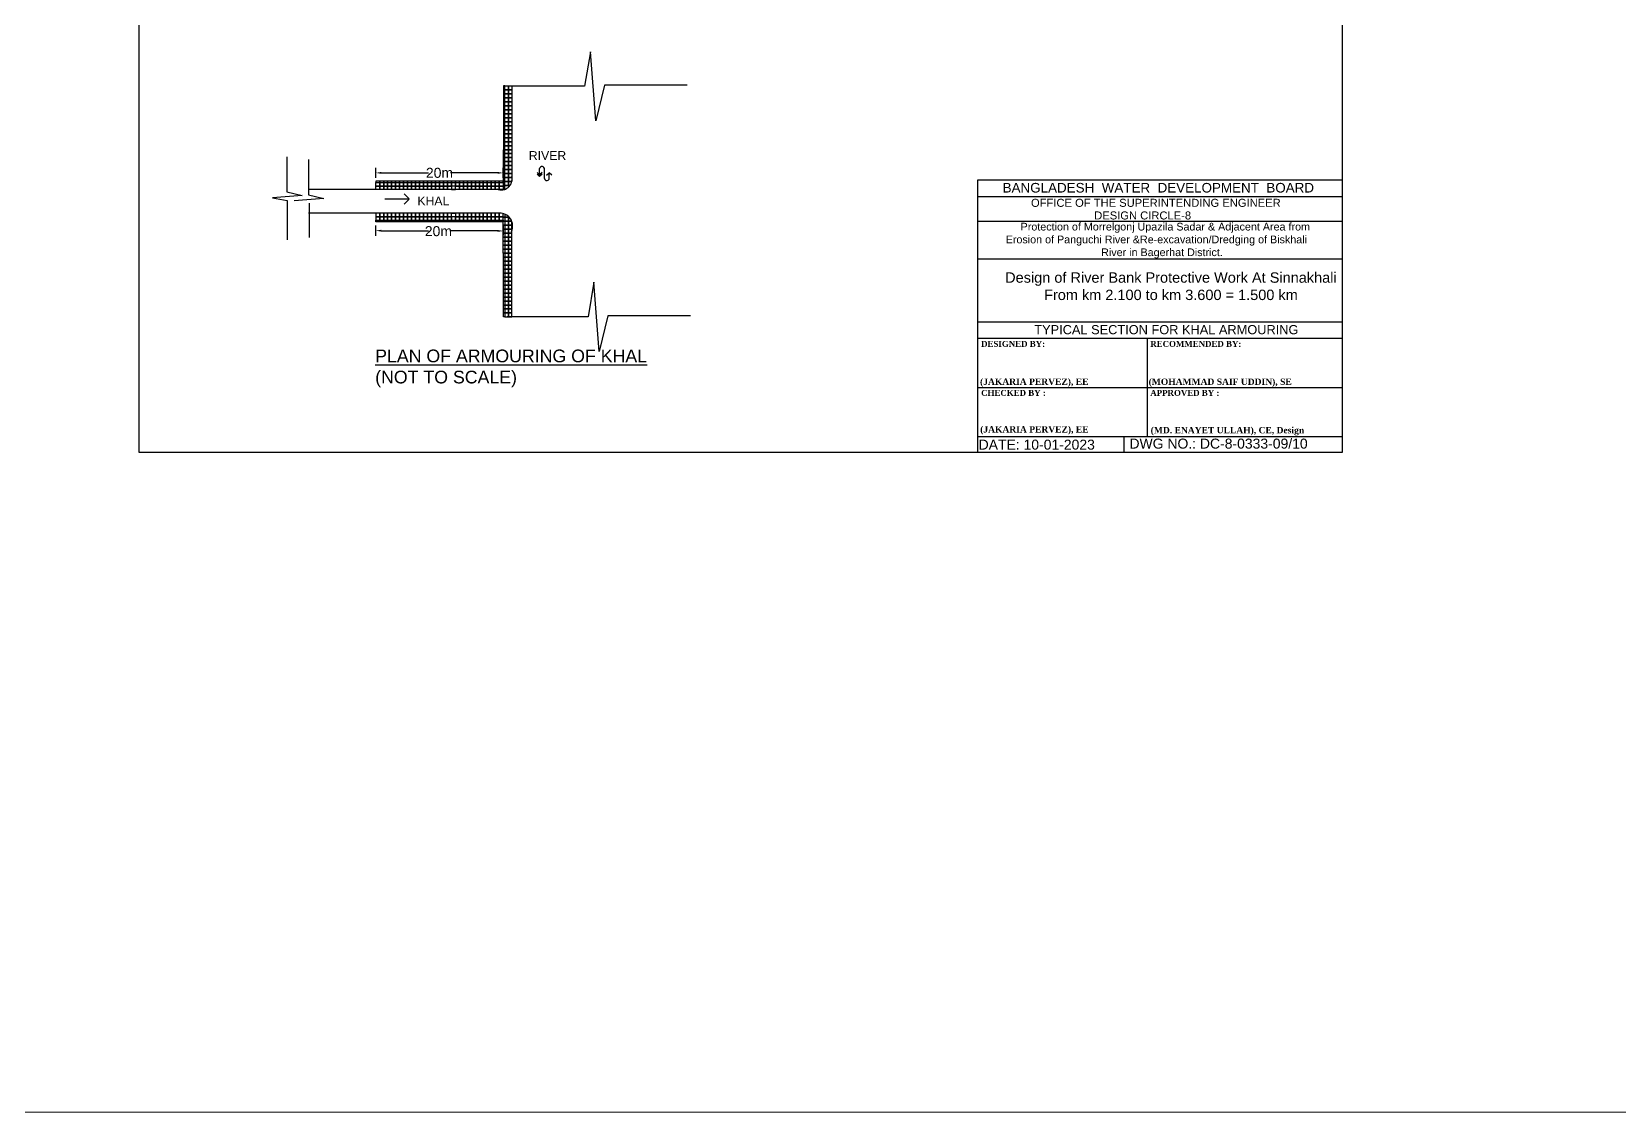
# Model space of a CAD drawing. Header units: inches. Extents: x 91231 to 269365, y -29123 to -11572.
# Drawn here: x 222638 to 236388, y -29123 to -19764 of the extents above; entities that cross this region are included whole.
import ezdxf
from ezdxf.enums import TextEntityAlignment as Align

# ---------------------------------------------------------------- set-up
doc = ezdxf.new("R2010")
doc.units = ezdxf.units.IN
doc.header["$LTSCALE"] = 7
doc.header["$MEASUREMENT"] = 0
doc.layers.add('Cross Section Labels', color=7, linetype='Continuous', lineweight=9)
doc.layers.add('Long Section Labels', color=7, linetype='Continuous', lineweight=9)
doc.layers.add('LINE', color=7, linetype='Continuous')
doc.styles.add('Kazi_T_H', font='timesbd.ttf')
doc.styles.get("Standard").update_dxf_attribs({"font": 'arial.ttf'})

msp = doc.modelspace()

# ---------------------------------------------------------------- linework, layer by layer
at = {"color": 0, "linetype": 'Continuous', "lineweight": -3, "ltscale": 0.5}
for p, q in [((227476.18022, -19936.77335), (227426.32901, -20236.25441)), ((227522.47064, -20535.73546), (227476.18022, -19936.77335)), ((227426.32901, -20236.25441), (226724.87791, -20236.25441)), ((226797.37824, -20230.41823), (226797.37824, -21058.16712)), ((227598.06405, -20227.60721), (227522.47064, -20535.73546)), ((228314.02608, -20227.60721), (227598.06405, -20227.60721)), ((224847.81751, -20846.6742), (224847.81751, -21151.51162)), ((225036.04737, -20870.9317), (225036.04737, -21175.76912)), ((225617.02795, -21030.82874), (225617.02795, -20943.14167)), ((225665.92795, -20986.82167), (226073.47123, -20986.82167)), ((226672.88128, -20986.82167), (226265.33799, -20986.82167)), ((226721.78128, -21030.82874), (226721.78128, -20943.14167)), ((227014.2649, -20984.65202), (227037.12327, -21003.91287)), ((227014.2649, -20998.76233), (227037.12327, -21018.02318)), ((227037.12327, -21018.02318), (227037.12327, -20949.64044)), ((227059.98165, -20984.65202), (227037.12327, -21003.91287)), ((227059.98165, -20998.76233), (227037.12327, -21018.02318)), ((227078.56984, -21034.94568), (227078.56984, -20951.68553)), ((227097.20637, -21006.07682), (227120.06474, -20986.81597)), ((227120.06474, -21030.63648), (227120.06474, -20986.81597)), ((227142.92312, -21006.07682), (227120.06474, -20986.81597)), ((224847.81751, -21151.51162), (224979.01026, -21183.69726)), ((226721.78128, -21131.8285), (225036.04737, -21131.8285)), ((225906.04081, -21212.71582), (225863.76294, -21168.96379)), ((226272.98619, -21131.8285), (226307.50889, -21131.8285)), ((224979.01026, -21183.69726), (224723.98826, -21203.40648)), ((224723.98826, -21203.40648), (224851.49926, -21224.63179)), ((224851.49926, -21224.63179), (224851.03847, -21565.82315)), ((225167.24011, -21207.95476), (224912.21812, -21227.66397)), ((225036.04737, -21175.76912), (225167.24011, -21207.95476)), ((225039.72912, -21248.88929), (225039.72912, -21547.54833)), ((225694.92791, -21212.71582), (225906.04081, -21212.71582)), ((225906.04081, -21214.05684), (225863.76294, -21257.80887)), ((226703.92763, -21336.27415), (225036.04737, -21336.27415)), ((225617.02795, -21531.06701), (225617.02795, -21443.37994)), ((226272.98619, -21336.27415), (226307.50889, -21336.27415)), ((226721.78128, -21437.27391), (226721.78128, -21524.96098)), ((226797.37824, -22237.68442), (226797.37824, -21409.93553)), ((225665.92795, -21489.61194), (226073.47123, -21489.61194)), ((226672.88128, -21489.61194), (226265.33799, -21489.61194)), ((227506.77697, -21934.6295), (227456.92575, -22234.11055)), ((227553.06738, -22533.59161), (227506.77697, -21934.6295)), ((227456.92575, -22234.11055), (226755.47465, -22234.11055)), ((227628.66079, -22225.46335), (227553.06738, -22533.59161)), ((228344.62282, -22225.46335), (227628.66079, -22225.46335))]:
    msp.add_line(p, q, dxfattribs=at)
for points in [[(226736.90067, -20233.36113), (226722.65848, -20233.36113), (226722.65848, -20267.91078), (226736.90067, -20267.91078)], [(226736.90067, -20267.88383), (226722.65848, -20267.88383), (226722.65848, -20302.43348), (226736.90067, -20302.43348)], [(226736.90067, -20302.40652), (226722.65848, -20302.40652), (226722.65848, -20336.95618), (226736.90067, -20336.95618)], [(226736.90067, -20336.92922), (226722.65848, -20336.92922), (226722.65848, -20371.47888), (226736.90067, -20371.47888)], [(226736.90067, -20233.36113), (226767.13946, -20233.36113), (226767.13946, -20267.88383), (226736.90067, -20267.88383)], [(226736.90067, -20267.88383), (226767.13946, -20267.88383), (226767.13946, -20302.40652), (226736.90067, -20302.40652)], [(226736.90067, -20302.40652), (226767.13946, -20302.40652), (226767.13946, -20336.92922), (226736.90067, -20336.92922)], [(226736.90067, -20336.92922), (226767.13946, -20336.92922), (226767.13946, -20371.45192), (226736.90067, -20371.45192)], [(226767.13946, -20233.36113), (226797.37824, -20233.36113), (226797.37824, -20267.88383), (226767.13946, -20267.88383)], [(226767.13946, -20267.88383), (226797.37824, -20267.88383), (226797.37824, -20302.40652), (226767.13946, -20302.40652)], [(226767.13946, -20302.40652), (226797.37824, -20302.40652), (226797.37824, -20336.92922), (226767.13946, -20336.92922)], [(226767.13946, -20336.92922), (226797.37824, -20336.92922), (226797.37824, -20371.45192), (226767.13946, -20371.45192)], [(226736.90067, -20371.45192), (226722.65848, -20371.45192), (226722.65848, -20406.00158), (226736.90067, -20406.00158)], [(226736.90067, -20405.97462), (226722.65848, -20405.97462), (226722.65848, -20440.52428), (226736.90067, -20440.52428)], [(226736.90067, -20440.49732), (226722.65848, -20440.49732), (226722.65848, -20475.04698), (226736.90067, -20475.04698)], [(226736.90067, -20475.02002), (226722.65848, -20475.02002), (226722.65848, -20509.56968), (226736.90067, -20509.56968)], [(226736.90067, -20371.45192), (226767.13946, -20371.45192), (226767.13946, -20405.97462), (226736.90067, -20405.97462)], [(226736.90067, -20405.97462), (226767.13946, -20405.97462), (226767.13946, -20440.49732), (226736.90067, -20440.49732)], [(226736.90067, -20440.49732), (226767.13946, -20440.49732), (226767.13946, -20475.02002), (226736.90067, -20475.02002)], [(226736.90067, -20475.02002), (226767.13946, -20475.02002), (226767.13946, -20509.54272), (226736.90067, -20509.54272)], [(226767.13946, -20371.45192), (226797.37824, -20371.45192), (226797.37824, -20405.97462), (226767.13946, -20405.97462)], [(226767.13946, -20405.97462), (226797.37824, -20405.97462), (226797.37824, -20440.49732), (226767.13946, -20440.49732)], [(226767.13946, -20440.49732), (226797.37824, -20440.49732), (226797.37824, -20475.02002), (226767.13946, -20475.02002)], [(226767.13946, -20475.02002), (226797.37824, -20475.02002), (226797.37824, -20509.54272), (226767.13946, -20509.54272)], [(226736.90067, -20509.54272), (226722.65848, -20509.54272), (226722.65848, -20544.09238), (226736.90067, -20544.09238)], [(226736.90067, -20544.06542), (226722.65848, -20544.06542), (226722.65848, -20578.61508), (226736.90067, -20578.61508)], [(226736.90067, -20578.58812), (226722.65848, -20578.58812), (226722.65848, -20613.13778), (226736.90067, -20613.13778)], [(226736.90067, -20613.11082), (226722.65848, -20613.11082), (226722.65848, -20647.66047), (226736.90067, -20647.66047)], [(226736.90067, -20509.54272), (226767.13946, -20509.54272), (226767.13946, -20544.06542), (226736.90067, -20544.06542)], [(226736.90067, -20544.06542), (226767.13946, -20544.06542), (226767.13946, -20578.58812), (226736.90067, -20578.58812)], [(226736.90067, -20578.58812), (226767.13946, -20578.58812), (226767.13946, -20613.11082), (226736.90067, -20613.11082)], [(226736.90067, -20613.11082), (226767.13946, -20613.11082), (226767.13946, -20647.63352), (226736.90067, -20647.63352)], [(226767.13946, -20509.54272), (226797.37824, -20509.54272), (226797.37824, -20544.06542), (226767.13946, -20544.06542)], [(226767.13946, -20544.06542), (226797.37824, -20544.06542), (226797.37824, -20578.58812), (226767.13946, -20578.58812)], [(226767.13946, -20578.58812), (226797.37824, -20578.58812), (226797.37824, -20613.11082), (226767.13946, -20613.11082)], [(226767.13946, -20613.11082), (226797.37824, -20613.11082), (226797.37824, -20647.63352), (226767.13946, -20647.63352)], [(226736.90067, -20647.63352), (226722.65848, -20647.63352), (226722.65848, -20682.18317), (226736.90067, -20682.18317)], [(226736.90067, -20682.15622), (226722.65848, -20682.15622), (226722.65848, -20716.70587), (226736.90067, -20716.70587)], [(226736.90067, -20716.67892), (226722.65848, -20716.67892), (226722.65848, -20751.22857), (226736.90067, -20751.22857)], [(226736.90067, -20751.20162), (226722.65848, -20751.20162), (226722.65848, -20785.75127), (226736.90067, -20785.75127)], [(226736.90067, -20647.63352), (226767.13946, -20647.63352), (226767.13946, -20682.15622), (226736.90067, -20682.15622)], [(226736.90067, -20682.15622), (226767.13946, -20682.15622), (226767.13946, -20716.67892), (226736.90067, -20716.67892)], [(226736.90067, -20716.67892), (226767.13946, -20716.67892), (226767.13946, -20751.20162), (226736.90067, -20751.20162)], [(226736.90067, -20751.20162), (226767.13946, -20751.20162), (226767.13946, -20785.72431), (226736.90067, -20785.72431)], [(226767.13946, -20647.63352), (226797.37824, -20647.63352), (226797.37824, -20682.15622), (226767.13946, -20682.15622)], [(226767.13946, -20682.15622), (226797.37824, -20682.15622), (226797.37824, -20716.67892), (226767.13946, -20716.67892)], [(226767.13946, -20716.67892), (226797.37824, -20716.67892), (226797.37824, -20751.20162), (226767.13946, -20751.20162)], [(226767.13946, -20751.20162), (226797.37824, -20751.20162), (226797.37824, -20785.72431), (226767.13946, -20785.72431)], [(226736.02348, -20785.72431), (226721.78128, -20785.72431), (226721.78128, -20820.27397), (226736.02348, -20820.27397)], [(226736.02348, -20820.24701), (226721.78128, -20820.24701), (226721.78128, -20854.79667), (226736.02348, -20854.79667)], [(226736.02348, -20854.76971), (226721.78128, -20854.76971), (226721.78128, -20889.31937), (226736.02348, -20889.31937)], [(226736.02348, -20889.29241), (226721.78128, -20889.29241), (226721.78128, -20923.84207), (226736.02348, -20923.84207)], [(226736.02348, -20785.72431), (226766.26226, -20785.72431), (226766.26226, -20820.24701), (226736.02348, -20820.24701)], [(226736.02348, -20820.24701), (226766.26226, -20820.24701), (226766.26226, -20854.76971), (226736.02348, -20854.76971)], [(226736.02348, -20854.76971), (226766.26226, -20854.76971), (226766.26226, -20889.29241), (226736.02348, -20889.29241)], [(226736.02348, -20889.29241), (226766.26226, -20889.29241), (226766.26226, -20923.81511), (226736.02348, -20923.81511)], [(226766.26226, -20785.72431), (226796.50104, -20785.72431), (226796.50104, -20820.24701), (226766.26226, -20820.24701)], [(226766.26226, -20820.24701), (226796.50104, -20820.24701), (226796.50104, -20854.76971), (226766.26226, -20854.76971)], [(226766.26226, -20854.76971), (226796.50104, -20854.76971), (226796.50104, -20889.29241), (226766.26226, -20889.29241)], [(226766.26226, -20889.29241), (226796.50104, -20889.29241), (226796.50104, -20923.81511), (226766.26226, -20923.81511)], [(226736.02348, -20923.81511), (226721.78128, -20923.81511), (226721.78128, -20958.36477), (226736.02348, -20958.36477)], [(226736.02348, -20958.33781), (226721.78128, -20958.33781), (226721.78128, -20992.88747), (226736.02348, -20992.88747)], [(226736.02348, -20992.86051), (226721.78128, -20992.86051), (226721.78128, -21027.41017), (226736.02348, -21027.41017)], [(226736.02348, -21027.38321), (226721.78128, -21027.38321), (226721.78128, -21061.93287), (226736.02348, -21061.93287)], [(226736.02348, -20923.81511), (226766.26226, -20923.81511), (226766.26226, -20958.33781), (226736.02348, -20958.33781)], [(226736.02348, -20958.33781), (226766.26226, -20958.33781), (226766.26226, -20992.86051), (226736.02348, -20992.86051)], [(226736.02348, -20992.86051), (226766.26226, -20992.86051), (226766.26226, -21027.38321), (226736.02348, -21027.38321)], [(226736.02348, -21027.38321), (226766.26226, -21027.38321), (226766.26226, -21061.90591), (226736.02348, -21061.90591)], [(226766.26226, -20923.81511), (226796.50104, -20923.81511), (226796.50104, -20958.33781), (226766.26226, -20958.33781)], [(226766.26226, -20958.33781), (226796.50104, -20958.33781), (226796.50104, -20992.86051), (226766.26226, -20992.86051)], [(226766.26226, -20992.86051), (226796.50104, -20992.86051), (226796.50104, -21027.38321), (226766.26226, -21027.38321)], [(226766.26226, -21027.38321), (226796.50104, -21027.38321), (226796.50104, -21061.90591), (226766.26226, -21061.90591)], [(225651.5776, -21071.35094), (225651.5776, -21057.10874), (225617.02795, -21057.10874), (225617.02795, -21071.35094)], [(225651.5776, -21071.35094), (225651.5776, -21101.58972), (225617.0549, -21101.58972), (225617.0549, -21071.35094)], [(225651.5776, -21101.58972), (225651.5776, -21131.8285), (225617.0549, -21131.8285), (225617.0549, -21101.58972)], [(225686.1003, -21071.35094), (225686.1003, -21057.10874), (225651.55065, -21057.10874), (225651.55065, -21071.35094)], [(225686.1003, -21071.35094), (225686.1003, -21101.58972), (225651.5776, -21101.58972), (225651.5776, -21071.35094)], [(225686.1003, -21101.58972), (225686.1003, -21131.8285), (225651.5776, -21131.8285), (225651.5776, -21101.58972)], [(225720.623, -21071.35094), (225720.623, -21057.10874), (225686.07335, -21057.10874), (225686.07335, -21071.35094)], [(225720.623, -21071.35094), (225720.623, -21101.58972), (225686.1003, -21101.58972), (225686.1003, -21071.35094)], [(225720.623, -21101.58972), (225720.623, -21131.8285), (225686.1003, -21131.8285), (225686.1003, -21101.58972)], [(225755.1457, -21071.35094), (225755.1457, -21057.10874), (225720.59604, -21057.10874), (225720.59604, -21071.35094)], [(225755.1457, -21071.35094), (225755.1457, -21101.58972), (225720.623, -21101.58972), (225720.623, -21071.35094)], [(225755.1457, -21101.58972), (225755.1457, -21131.8285), (225720.623, -21131.8285), (225720.623, -21101.58972)], [(225789.6684, -21071.35094), (225789.6684, -21057.10874), (225755.11874, -21057.10874), (225755.11874, -21071.35094)], [(225789.6684, -21071.35094), (225789.6684, -21101.58972), (225755.1457, -21101.58972), (225755.1457, -21071.35094)], [(225789.6684, -21101.58972), (225789.6684, -21131.8285), (225755.1457, -21131.8285), (225755.1457, -21101.58972)], [(225824.1911, -21071.35094), (225824.1911, -21057.10874), (225789.64144, -21057.10874), (225789.64144, -21071.35094)], [(225824.1911, -21071.35094), (225824.1911, -21101.58972), (225789.6684, -21101.58972), (225789.6684, -21071.35094)], [(225824.1911, -21101.58972), (225824.1911, -21131.8285), (225789.6684, -21131.8285), (225789.6684, -21101.58972)], [(225858.7138, -21071.35094), (225858.7138, -21057.10874), (225824.16414, -21057.10874), (225824.16414, -21071.35094)], [(225858.7138, -21071.35094), (225858.7138, -21101.58972), (225824.1911, -21101.58972), (225824.1911, -21071.35094)], [(225858.7138, -21101.58972), (225858.7138, -21131.8285), (225824.1911, -21131.8285), (225824.1911, -21101.58972)], [(225893.2365, -21071.35094), (225893.2365, -21057.10874), (225858.68684, -21057.10874), (225858.68684, -21071.35094)], [(225893.2365, -21071.35094), (225893.2365, -21101.58972), (225858.7138, -21101.58972), (225858.7138, -21071.35094)], [(225893.2365, -21101.58972), (225893.2365, -21131.8285), (225858.7138, -21131.8285), (225858.7138, -21101.58972)], [(225927.7592, -21071.35094), (225927.7592, -21057.10874), (225893.20954, -21057.10874), (225893.20954, -21071.35094)], [(225927.7592, -21071.35094), (225927.7592, -21101.58972), (225893.2365, -21101.58972), (225893.2365, -21071.35094)], [(225927.7592, -21101.58972), (225927.7592, -21131.8285), (225893.2365, -21131.8285), (225893.2365, -21101.58972)], [(225962.2819, -21071.35094), (225962.2819, -21057.10874), (225927.73224, -21057.10874), (225927.73224, -21071.35094)], [(225962.2819, -21071.35094), (225962.2819, -21101.58972), (225927.7592, -21101.58972), (225927.7592, -21071.35094)], [(225962.2819, -21101.58972), (225962.2819, -21131.8285), (225927.7592, -21131.8285), (225927.7592, -21101.58972)], [(225996.8046, -21071.35094), (225996.8046, -21057.10874), (225962.25494, -21057.10874), (225962.25494, -21071.35094)], [(225996.8046, -21071.35094), (225996.8046, -21101.58972), (225962.2819, -21101.58972), (225962.2819, -21071.35094)], [(225996.8046, -21101.58972), (225996.8046, -21131.8285), (225962.2819, -21131.8285), (225962.2819, -21101.58972)], [(226031.32729, -21071.35094), (226031.32729, -21057.10874), (225996.77764, -21057.10874), (225996.77764, -21071.35094)], [(226031.32729, -21071.35094), (226031.32729, -21101.58972), (225996.8046, -21101.58972), (225996.8046, -21071.35094)], [(226031.32729, -21101.58972), (226031.32729, -21131.8285), (225996.8046, -21131.8285), (225996.8046, -21101.58972)], [(226065.84999, -21071.35094), (226065.84999, -21057.10874), (226031.30034, -21057.10874), (226031.30034, -21071.35094)], [(226065.84999, -21071.35094), (226065.84999, -21101.58972), (226031.32729, -21101.58972), (226031.32729, -21071.35094)], [(226065.84999, -21101.58972), (226065.84999, -21131.8285), (226031.32729, -21131.8285), (226031.32729, -21101.58972)], [(226100.37269, -21071.35094), (226100.37269, -21057.10874), (226065.82304, -21057.10874), (226065.82304, -21071.35094)], [(226100.37269, -21071.35094), (226100.37269, -21101.58972), (226065.84999, -21101.58972), (226065.84999, -21071.35094)], [(226100.37269, -21101.58972), (226100.37269, -21131.8285), (226065.84999, -21131.8285), (226065.84999, -21101.58972)], [(226134.89539, -21071.35094), (226134.89539, -21057.10874), (226100.34574, -21057.10874), (226100.34574, -21071.35094)], [(226134.89539, -21071.35094), (226134.89539, -21101.58972), (226100.37269, -21101.58972), (226100.37269, -21071.35094)], [(226134.89539, -21101.58972), (226134.89539, -21131.8285), (226100.37269, -21131.8285), (226100.37269, -21101.58972)], [(226169.41809, -21071.35094), (226169.41809, -21057.10874), (226134.86844, -21057.10874), (226134.86844, -21071.35094)], [(226169.41809, -21071.35094), (226169.41809, -21101.58972), (226134.89539, -21101.58972), (226134.89539, -21071.35094)], [(226169.41809, -21101.58972), (226169.41809, -21131.8285), (226134.89539, -21131.8285), (226134.89539, -21101.58972)], [(226203.94079, -21071.35094), (226203.94079, -21057.10874), (226169.39114, -21057.10874), (226169.39114, -21071.35094)], [(226203.94079, -21071.35094), (226203.94079, -21101.58972), (226169.41809, -21101.58972), (226169.41809, -21071.35094)], [(226203.94079, -21101.58972), (226203.94079, -21131.8285), (226169.41809, -21131.8285), (226169.41809, -21101.58972)], [(226238.46349, -21071.35094), (226238.46349, -21057.10874), (226203.91383, -21057.10874), (226203.91383, -21071.35094)], [(226238.46349, -21071.35094), (226238.46349, -21101.58972), (226203.94079, -21101.58972), (226203.94079, -21071.35094)], [(226238.46349, -21101.58972), (226238.46349, -21131.8285), (226203.94079, -21131.8285), (226203.94079, -21101.58972)], [(226272.98619, -21071.35094), (226272.98619, -21057.10874), (226238.43653, -21057.10874), (226238.43653, -21071.35094)], [(226272.98619, -21071.35094), (226272.98619, -21101.58972), (226238.46349, -21101.58972), (226238.46349, -21071.35094)], [(226272.98619, -21101.58972), (226272.98619, -21131.8285), (226238.46349, -21131.8285), (226238.46349, -21101.58972)], [(226307.50889, -21071.35094), (226307.50889, -21057.10874), (226272.95923, -21057.10874), (226272.95923, -21071.35094)], [(226307.50889, -21071.35094), (226307.50889, -21101.58972), (226272.98619, -21101.58972), (226272.98619, -21071.35094)], [(226342.03159, -21071.35094), (226342.03159, -21057.10874), (226307.48193, -21057.10874), (226307.48193, -21071.35094)], [(226342.03159, -21071.35094), (226342.03159, -21101.58972), (226307.50889, -21101.58972), (226307.50889, -21071.35094)], [(226342.03159, -21101.58972), (226342.03159, -21131.8285), (226307.50889, -21131.8285), (226307.50889, -21101.58972)], [(226376.55429, -21071.35094), (226376.55429, -21057.10874), (226342.00463, -21057.10874), (226342.00463, -21071.35094)], [(226376.55429, -21071.35094), (226376.55429, -21101.58972), (226342.03159, -21101.58972), (226342.03159, -21071.35094)], [(226376.55429, -21101.58972), (226376.55429, -21131.8285), (226342.03159, -21131.8285), (226342.03159, -21101.58972)], [(226411.07699, -21071.35094), (226411.07699, -21057.10874), (226376.52733, -21057.10874), (226376.52733, -21071.35094)], [(226411.07699, -21071.35094), (226411.07699, -21101.58972), (226376.55429, -21101.58972), (226376.55429, -21071.35094)], [(226411.07699, -21101.58972), (226411.07699, -21131.8285), (226376.55429, -21131.8285), (226376.55429, -21101.58972)], [(226445.59969, -21071.35094), (226445.59969, -21057.10874), (226411.05003, -21057.10874), (226411.05003, -21071.35094)], [(226445.59969, -21071.35094), (226445.59969, -21101.58972), (226411.07699, -21101.58972), (226411.07699, -21071.35094)], [(226445.59969, -21101.58972), (226445.59969, -21131.8285), (226411.07699, -21131.8285), (226411.07699, -21101.58972)], [(226480.12239, -21071.35094), (226480.12239, -21057.10874), (226445.57273, -21057.10874), (226445.57273, -21071.35094)], [(226480.12239, -21071.35094), (226480.12239, -21101.58972), (226445.59969, -21101.58972), (226445.59969, -21071.35094)], [(226480.12239, -21101.58972), (226480.12239, -21131.8285), (226445.59969, -21131.8285), (226445.59969, -21101.58972)], [(226514.64508, -21071.35094), (226514.64508, -21057.10874), (226480.09543, -21057.10874), (226480.09543, -21071.35094)], [(226514.64508, -21071.35094), (226514.64508, -21101.58972), (226480.12239, -21101.58972), (226480.12239, -21071.35094)], [(226514.64508, -21101.58972), (226514.64508, -21131.8285), (226480.12239, -21131.8285), (226480.12239, -21101.58972)], [(226549.16778, -21071.35094), (226549.16778, -21057.10874), (226514.61813, -21057.10874), (226514.61813, -21071.35094)], [(226549.16778, -21071.35094), (226549.16778, -21101.58972), (226514.64508, -21101.58972), (226514.64508, -21071.35094)], [(226549.16778, -21101.58972), (226549.16778, -21131.8285), (226514.64508, -21131.8285), (226514.64508, -21101.58972)], [(226583.69048, -21071.35094), (226583.69048, -21057.10874), (226549.14083, -21057.10874), (226549.14083, -21071.35094)], [(226583.69048, -21071.35094), (226583.69048, -21101.58972), (226549.16778, -21101.58972), (226549.16778, -21071.35094)], [(226583.69048, -21101.58972), (226583.69048, -21131.8285), (226549.16778, -21131.8285), (226549.16778, -21101.58972)], [(226618.21318, -21071.35094), (226618.21318, -21057.10874), (226583.66353, -21057.10874), (226583.66353, -21071.35094)], [(226618.21318, -21071.35094), (226618.21318, -21101.58972), (226583.69048, -21101.58972), (226583.69048, -21071.35094)], [(226618.21318, -21101.58972), (226618.21318, -21131.8285), (226583.69048, -21131.8285), (226583.69048, -21101.58972)], [(226652.73588, -21071.35094), (226652.73588, -21057.10874), (226618.18623, -21057.10874), (226618.18623, -21071.35094)], [(226652.73588, -21071.35094), (226652.73588, -21101.58972), (226618.21318, -21101.58972), (226618.21318, -21071.35094)], [(226652.73588, -21101.58972), (226652.73588, -21131.8285), (226618.21318, -21131.8285), (226618.21318, -21101.58972)], [(226687.25858, -21071.35094), (226687.25858, -21057.10874), (226652.70892, -21057.10874), (226652.70892, -21071.35094)], [(226687.25858, -21071.35094), (226687.25858, -21101.58972), (226652.73588, -21101.58972), (226652.73588, -21071.35094)], [(226687.25858, -21101.58972), (226687.25858, -21131.8285), (226652.73588, -21131.8285), (226652.73588, -21101.58972)], [(226721.78128, -21071.35094), (226721.78128, -21057.10874), (226687.23162, -21057.10874), (226687.23162, -21071.35094)], [(226721.78128, -21071.35094), (226721.78128, -21101.58972), (226687.25858, -21101.58972), (226687.25858, -21071.35094)], [(226721.78128, -21101.58972), (226721.78128, -21131.8285), (226687.25858, -21131.8285), (226687.25858, -21101.58972)], [(226736.02348, -21061.90591), (226721.78128, -21061.90591), (226721.78128, -21096.45556), (226736.02348, -21096.45556)], [(226736.02348, -21096.42861), (226721.78128, -21096.42861), (226721.78128, -21130.97826), (226736.02348, -21130.97826)], [(226736.02348, -21061.90591), (226766.26226, -21061.90591), (226766.26226, -21096.42861), (226736.02348, -21096.42861)], [(225651.5776, -21396.75172), (225651.5776, -21410.99391), (225617.02795, -21410.99391), (225617.02795, -21396.75172)], [(225651.5776, -21366.51293), (225651.5776, -21336.27415), (225617.0549, -21336.27415), (225617.0549, -21366.51293)], [(225651.5776, -21396.75172), (225651.5776, -21366.51293), (225617.0549, -21366.51293), (225617.0549, -21396.75172)], [(225686.1003, -21396.75172), (225686.1003, -21410.99391), (225651.55065, -21410.99391), (225651.55065, -21396.75172)], [(225686.1003, -21366.51293), (225686.1003, -21336.27415), (225651.5776, -21336.27415), (225651.5776, -21366.51293)], [(225686.1003, -21396.75172), (225686.1003, -21366.51293), (225651.5776, -21366.51293), (225651.5776, -21396.75172)], [(225720.623, -21396.75172), (225720.623, -21410.99391), (225686.07335, -21410.99391), (225686.07335, -21396.75172)], [(225720.623, -21366.51293), (225720.623, -21336.27415), (225686.1003, -21336.27415), (225686.1003, -21366.51293)], [(225720.623, -21396.75172), (225720.623, -21366.51293), (225686.1003, -21366.51293), (225686.1003, -21396.75172)], [(225755.1457, -21396.75172), (225755.1457, -21410.99391), (225720.59604, -21410.99391), (225720.59604, -21396.75172)], [(225755.1457, -21366.51293), (225755.1457, -21336.27415), (225720.623, -21336.27415), (225720.623, -21366.51293)], [(225755.1457, -21396.75172), (225755.1457, -21366.51293), (225720.623, -21366.51293), (225720.623, -21396.75172)], [(225789.6684, -21396.75172), (225789.6684, -21410.99391), (225755.11874, -21410.99391), (225755.11874, -21396.75172)], [(225789.6684, -21366.51293), (225789.6684, -21336.27415), (225755.1457, -21336.27415), (225755.1457, -21366.51293)], [(225789.6684, -21396.75172), (225789.6684, -21366.51293), (225755.1457, -21366.51293), (225755.1457, -21396.75172)], [(225824.1911, -21396.75172), (225824.1911, -21410.99391), (225789.64144, -21410.99391), (225789.64144, -21396.75172)], [(225824.1911, -21366.51293), (225824.1911, -21336.27415), (225789.6684, -21336.27415), (225789.6684, -21366.51293)], [(225824.1911, -21396.75172), (225824.1911, -21366.51293), (225789.6684, -21366.51293), (225789.6684, -21396.75172)], [(225858.7138, -21396.75172), (225858.7138, -21410.99391), (225824.16414, -21410.99391), (225824.16414, -21396.75172)], [(225858.7138, -21366.51293), (225858.7138, -21336.27415), (225824.1911, -21336.27415), (225824.1911, -21366.51293)], [(225858.7138, -21396.75172), (225858.7138, -21366.51293), (225824.1911, -21366.51293), (225824.1911, -21396.75172)], [(225893.2365, -21396.75172), (225893.2365, -21410.99391), (225858.68684, -21410.99391), (225858.68684, -21396.75172)], [(225893.2365, -21366.51293), (225893.2365, -21336.27415), (225858.7138, -21336.27415), (225858.7138, -21366.51293)], [(225893.2365, -21396.75172), (225893.2365, -21366.51293), (225858.7138, -21366.51293), (225858.7138, -21396.75172)], [(225927.7592, -21396.75172), (225927.7592, -21410.99391), (225893.20954, -21410.99391), (225893.20954, -21396.75172)], [(225927.7592, -21366.51293), (225927.7592, -21336.27415), (225893.2365, -21336.27415), (225893.2365, -21366.51293)], [(225927.7592, -21396.75172), (225927.7592, -21366.51293), (225893.2365, -21366.51293), (225893.2365, -21396.75172)], [(225962.2819, -21396.75172), (225962.2819, -21410.99391), (225927.73224, -21410.99391), (225927.73224, -21396.75172)], [(225962.2819, -21366.51293), (225962.2819, -21336.27415), (225927.7592, -21336.27415), (225927.7592, -21366.51293)], [(225962.2819, -21396.75172), (225962.2819, -21366.51293), (225927.7592, -21366.51293), (225927.7592, -21396.75172)], [(225996.8046, -21396.75172), (225996.8046, -21410.99391), (225962.25494, -21410.99391), (225962.25494, -21396.75172)], [(225996.8046, -21366.51293), (225996.8046, -21336.27415), (225962.2819, -21336.27415), (225962.2819, -21366.51293)], [(225996.8046, -21396.75172), (225996.8046, -21366.51293), (225962.2819, -21366.51293), (225962.2819, -21396.75172)], [(226031.32729, -21396.75172), (226031.32729, -21410.99391), (225996.77764, -21410.99391), (225996.77764, -21396.75172)], [(226031.32729, -21366.51293), (226031.32729, -21336.27415), (225996.8046, -21336.27415), (225996.8046, -21366.51293)], [(226031.32729, -21396.75172), (226031.32729, -21366.51293), (225996.8046, -21366.51293), (225996.8046, -21396.75172)], [(226065.84999, -21396.75172), (226065.84999, -21410.99391), (226031.30034, -21410.99391), (226031.30034, -21396.75172)], [(226065.84999, -21366.51293), (226065.84999, -21336.27415), (226031.32729, -21336.27415), (226031.32729, -21366.51293)], [(226065.84999, -21396.75172), (226065.84999, -21366.51293), (226031.32729, -21366.51293), (226031.32729, -21396.75172)], [(226100.37269, -21396.75172), (226100.37269, -21410.99391), (226065.82304, -21410.99391), (226065.82304, -21396.75172)], [(226100.37269, -21366.51293), (226100.37269, -21336.27415), (226065.84999, -21336.27415), (226065.84999, -21366.51293)], [(226100.37269, -21396.75172), (226100.37269, -21366.51293), (226065.84999, -21366.51293), (226065.84999, -21396.75172)], [(226134.89539, -21396.75172), (226134.89539, -21410.99391), (226100.34574, -21410.99391), (226100.34574, -21396.75172)], [(226134.89539, -21366.51293), (226134.89539, -21336.27415), (226100.37269, -21336.27415), (226100.37269, -21366.51293)], [(226134.89539, -21396.75172), (226134.89539, -21366.51293), (226100.37269, -21366.51293), (226100.37269, -21396.75172)], [(226169.41809, -21396.75172), (226169.41809, -21410.99391), (226134.86844, -21410.99391), (226134.86844, -21396.75172)], [(226169.41809, -21366.51293), (226169.41809, -21336.27415), (226134.89539, -21336.27415), (226134.89539, -21366.51293)], [(226169.41809, -21396.75172), (226169.41809, -21366.51293), (226134.89539, -21366.51293), (226134.89539, -21396.75172)], [(226203.94079, -21396.75172), (226203.94079, -21410.99391), (226169.39114, -21410.99391), (226169.39114, -21396.75172)], [(226203.94079, -21366.51293), (226203.94079, -21336.27415), (226169.41809, -21336.27415), (226169.41809, -21366.51293)], [(226203.94079, -21396.75172), (226203.94079, -21366.51293), (226169.41809, -21366.51293), (226169.41809, -21396.75172)], [(226238.46349, -21396.75172), (226238.46349, -21410.99391), (226203.91383, -21410.99391), (226203.91383, -21396.75172)], [(226238.46349, -21366.51293), (226238.46349, -21336.27415), (226203.94079, -21336.27415), (226203.94079, -21366.51293)], [(226238.46349, -21396.75172), (226238.46349, -21366.51293), (226203.94079, -21366.51293), (226203.94079, -21396.75172)], [(226272.98619, -21396.75172), (226272.98619, -21410.99391), (226238.43653, -21410.99391), (226238.43653, -21396.75172)], [(226272.98619, -21366.51293), (226272.98619, -21336.27415), (226238.46349, -21336.27415), (226238.46349, -21366.51293)], [(226272.98619, -21396.75172), (226272.98619, -21366.51293), (226238.46349, -21366.51293), (226238.46349, -21396.75172)], [(226307.50889, -21396.75172), (226307.50889, -21410.99391), (226272.95923, -21410.99391), (226272.95923, -21396.75172)], [(226307.50889, -21396.75172), (226307.50889, -21366.51293), (226272.98619, -21366.51293), (226272.98619, -21396.75172)], [(226342.03159, -21396.75172), (226342.03159, -21410.99391), (226307.48193, -21410.99391), (226307.48193, -21396.75172)], [(226342.03159, -21366.51293), (226342.03159, -21336.27415), (226307.50889, -21336.27415), (226307.50889, -21366.51293)], [(226342.03159, -21396.75172), (226342.03159, -21366.51293), (226307.50889, -21366.51293), (226307.50889, -21396.75172)], [(226376.55429, -21396.75172), (226376.55429, -21410.99391), (226342.00463, -21410.99391), (226342.00463, -21396.75172)], [(226376.55429, -21366.51293), (226376.55429, -21336.27415), (226342.03159, -21336.27415), (226342.03159, -21366.51293)], [(226376.55429, -21396.75172), (226376.55429, -21366.51293), (226342.03159, -21366.51293), (226342.03159, -21396.75172)], [(226411.07699, -21396.75172), (226411.07699, -21410.99391), (226376.52733, -21410.99391), (226376.52733, -21396.75172)], [(226411.07699, -21366.51293), (226411.07699, -21336.27415), (226376.55429, -21336.27415), (226376.55429, -21366.51293)], [(226411.07699, -21396.75172), (226411.07699, -21366.51293), (226376.55429, -21366.51293), (226376.55429, -21396.75172)], [(226445.59969, -21396.75172), (226445.59969, -21410.99391), (226411.05003, -21410.99391), (226411.05003, -21396.75172)], [(226445.59969, -21366.51293), (226445.59969, -21336.27415), (226411.07699, -21336.27415), (226411.07699, -21366.51293)], [(226445.59969, -21396.75172), (226445.59969, -21366.51293), (226411.07699, -21366.51293), (226411.07699, -21396.75172)], [(226480.12239, -21396.75172), (226480.12239, -21410.99391), (226445.57273, -21410.99391), (226445.57273, -21396.75172)], [(226480.12239, -21366.51293), (226480.12239, -21336.27415), (226445.59969, -21336.27415), (226445.59969, -21366.51293)], [(226480.12239, -21396.75172), (226480.12239, -21366.51293), (226445.59969, -21366.51293), (226445.59969, -21396.75172)], [(226514.64508, -21396.75172), (226514.64508, -21410.99391), (226480.09543, -21410.99391), (226480.09543, -21396.75172)], [(226514.64508, -21366.51293), (226514.64508, -21336.27415), (226480.12239, -21336.27415), (226480.12239, -21366.51293)], [(226514.64508, -21396.75172), (226514.64508, -21366.51293), (226480.12239, -21366.51293), (226480.12239, -21396.75172)], [(226549.16778, -21396.75172), (226549.16778, -21410.99391), (226514.61813, -21410.99391), (226514.61813, -21396.75172)], [(226549.16778, -21366.51293), (226549.16778, -21336.27415), (226514.64508, -21336.27415), (226514.64508, -21366.51293)], [(226549.16778, -21396.75172), (226549.16778, -21366.51293), (226514.64508, -21366.51293), (226514.64508, -21396.75172)], [(226583.69048, -21396.75172), (226583.69048, -21410.99391), (226549.14083, -21410.99391), (226549.14083, -21396.75172)], [(226583.69048, -21366.51293), (226583.69048, -21336.27415), (226549.16778, -21336.27415), (226549.16778, -21366.51293)], [(226583.69048, -21396.75172), (226583.69048, -21366.51293), (226549.16778, -21366.51293), (226549.16778, -21396.75172)], [(226618.21318, -21396.75172), (226618.21318, -21410.99391), (226583.66353, -21410.99391), (226583.66353, -21396.75172)], [(226618.21318, -21366.51293), (226618.21318, -21336.27415), (226583.69048, -21336.27415), (226583.69048, -21366.51293)], [(226618.21318, -21396.75172), (226618.21318, -21366.51293), (226583.69048, -21366.51293), (226583.69048, -21396.75172)], [(226652.73588, -21396.75172), (226652.73588, -21410.99391), (226618.18623, -21410.99391), (226618.18623, -21396.75172)], [(226652.73588, -21366.51293), (226652.73588, -21336.27415), (226618.21318, -21336.27415), (226618.21318, -21366.51293)], [(226652.73588, -21396.75172), (226652.73588, -21366.51293), (226618.21318, -21366.51293), (226618.21318, -21396.75172)], [(226687.25858, -21396.75172), (226687.25858, -21410.99391), (226652.70892, -21410.99391), (226652.70892, -21396.75172)], [(226687.25858, -21366.51293), (226687.25858, -21336.27415), (226652.73588, -21336.27415), (226652.73588, -21366.51293)], [(226687.25858, -21396.75172), (226687.25858, -21366.51293), (226652.73588, -21366.51293), (226652.73588, -21396.75172)], [(226721.78128, -21396.75172), (226721.78128, -21410.99391), (226687.23162, -21410.99391), (226687.23162, -21396.75172)], [(226721.78128, -21396.75172), (226721.78128, -21366.51293), (226687.25858, -21366.51293), (226687.25858, -21396.75172)], [(226736.02348, -21406.19674), (226721.78128, -21406.19674), (226721.78128, -21371.64709), (226736.02348, -21371.64709)], [(226736.02348, -21440.71944), (226721.78128, -21440.71944), (226721.78128, -21406.16979), (226736.02348, -21406.16979)], [(226736.02348, -21475.24214), (226721.78128, -21475.24214), (226721.78128, -21440.69249), (226736.02348, -21440.69249)], [(226736.02348, -21406.19674), (226766.26226, -21406.19674), (226766.26226, -21371.67404), (226736.02348, -21371.67404)], [(226736.02348, -21440.71944), (226766.26226, -21440.71944), (226766.26226, -21406.19674), (226736.02348, -21406.19674)], [(226736.02348, -21475.24214), (226766.26226, -21475.24214), (226766.26226, -21440.71944), (226736.02348, -21440.71944)], [(226766.26226, -21440.71944), (226796.50104, -21440.71944), (226796.50104, -21406.19674), (226766.26226, -21406.19674)], [(226766.26226, -21475.24214), (226796.50104, -21475.24214), (226796.50104, -21440.71944), (226766.26226, -21440.71944)], [(226736.02348, -21509.76484), (226721.78128, -21509.76484), (226721.78128, -21475.21519), (226736.02348, -21475.21519)], [(226736.02348, -21544.28754), (226721.78128, -21544.28754), (226721.78128, -21509.73789), (226736.02348, -21509.73789)], [(226736.02348, -21578.81024), (226721.78128, -21578.81024), (226721.78128, -21544.26058), (226736.02348, -21544.26058)], [(226736.02348, -21613.33294), (226721.78128, -21613.33294), (226721.78128, -21578.78328), (226736.02348, -21578.78328)], [(226736.02348, -21509.76484), (226766.26226, -21509.76484), (226766.26226, -21475.24214), (226736.02348, -21475.24214)], [(226736.02348, -21544.28754), (226766.26226, -21544.28754), (226766.26226, -21509.76484), (226736.02348, -21509.76484)], [(226736.02348, -21578.81024), (226766.26226, -21578.81024), (226766.26226, -21544.28754), (226736.02348, -21544.28754)], [(226736.02348, -21613.33294), (226766.26226, -21613.33294), (226766.26226, -21578.81024), (226736.02348, -21578.81024)], [(226766.26226, -21509.76484), (226796.50104, -21509.76484), (226796.50104, -21475.24214), (226766.26226, -21475.24214)], [(226766.26226, -21544.28754), (226796.50104, -21544.28754), (226796.50104, -21509.76484), (226766.26226, -21509.76484)], [(226766.26226, -21578.81024), (226796.50104, -21578.81024), (226796.50104, -21544.28754), (226766.26226, -21544.28754)], [(226766.26226, -21613.33294), (226796.50104, -21613.33294), (226796.50104, -21578.81024), (226766.26226, -21578.81024)], [(226736.02348, -21647.85564), (226721.78128, -21647.85564), (226721.78128, -21613.30598), (226736.02348, -21613.30598)], [(226736.02348, -21682.37834), (226721.78128, -21682.37834), (226721.78128, -21647.82868), (226736.02348, -21647.82868)], [(226736.90067, -21716.90104), (226722.65848, -21716.90104), (226722.65848, -21682.35138), (226736.90067, -21682.35138)], [(226736.90067, -21751.42374), (226722.65848, -21751.42374), (226722.65848, -21716.87408), (226736.90067, -21716.87408)], [(226736.02348, -21647.85564), (226766.26226, -21647.85564), (226766.26226, -21613.33294), (226736.02348, -21613.33294)], [(226736.02348, -21682.37834), (226766.26226, -21682.37834), (226766.26226, -21647.85564), (226736.02348, -21647.85564)], [(226736.90067, -21716.90104), (226767.13946, -21716.90104), (226767.13946, -21682.37834), (226736.90067, -21682.37834)], [(226736.90067, -21751.42374), (226767.13946, -21751.42374), (226767.13946, -21716.90104), (226736.90067, -21716.90104)], [(226766.26226, -21647.85564), (226796.50104, -21647.85564), (226796.50104, -21613.33294), (226766.26226, -21613.33294)], [(226766.26226, -21682.37834), (226796.50104, -21682.37834), (226796.50104, -21647.85564), (226766.26226, -21647.85564)], [(226767.13946, -21716.90104), (226797.37824, -21716.90104), (226797.37824, -21682.37834), (226767.13946, -21682.37834)], [(226767.13946, -21751.42374), (226797.37824, -21751.42374), (226797.37824, -21716.90104), (226767.13946, -21716.90104)], [(226736.90067, -21785.94644), (226722.65848, -21785.94644), (226722.65848, -21751.39678), (226736.90067, -21751.39678)], [(226736.90067, -21820.46914), (226722.65848, -21820.46914), (226722.65848, -21785.91948), (226736.90067, -21785.91948)], [(226736.90067, -21854.99183), (226722.65848, -21854.99183), (226722.65848, -21820.44218), (226736.90067, -21820.44218)], [(226736.90067, -21889.51453), (226722.65848, -21889.51453), (226722.65848, -21854.96488), (226736.90067, -21854.96488)], [(226736.90067, -21785.94644), (226767.13946, -21785.94644), (226767.13946, -21751.42374), (226736.90067, -21751.42374)], [(226736.90067, -21820.46914), (226767.13946, -21820.46914), (226767.13946, -21785.94644), (226736.90067, -21785.94644)], [(226736.90067, -21854.99183), (226767.13946, -21854.99183), (226767.13946, -21820.46914), (226736.90067, -21820.46914)], [(226736.90067, -21889.51453), (226767.13946, -21889.51453), (226767.13946, -21854.99183), (226736.90067, -21854.99183)], [(226767.13946, -21785.94644), (226797.37824, -21785.94644), (226797.37824, -21751.42374), (226767.13946, -21751.42374)], [(226767.13946, -21820.46914), (226797.37824, -21820.46914), (226797.37824, -21785.94644), (226767.13946, -21785.94644)], [(226767.13946, -21854.99183), (226797.37824, -21854.99183), (226797.37824, -21820.46914), (226767.13946, -21820.46914)], [(226767.13946, -21889.51453), (226797.37824, -21889.51453), (226797.37824, -21854.99183), (226767.13946, -21854.99183)], [(226736.90067, -21924.03723), (226722.65848, -21924.03723), (226722.65848, -21889.48758), (226736.90067, -21889.48758)], [(226736.90067, -21958.55993), (226722.65848, -21958.55993), (226722.65848, -21924.01028), (226736.90067, -21924.01028)], [(226736.90067, -21993.08263), (226722.65848, -21993.08263), (226722.65848, -21958.53298), (226736.90067, -21958.53298)], [(226736.90067, -22027.60533), (226722.65848, -22027.60533), (226722.65848, -21993.05567), (226736.90067, -21993.05567)], [(226736.90067, -21924.03723), (226767.13946, -21924.03723), (226767.13946, -21889.51453), (226736.90067, -21889.51453)], [(226736.90067, -21958.55993), (226767.13946, -21958.55993), (226767.13946, -21924.03723), (226736.90067, -21924.03723)], [(226736.90067, -21993.08263), (226767.13946, -21993.08263), (226767.13946, -21958.55993), (226736.90067, -21958.55993)], [(226736.90067, -22027.60533), (226767.13946, -22027.60533), (226767.13946, -21993.08263), (226736.90067, -21993.08263)], [(226767.13946, -21924.03723), (226797.37824, -21924.03723), (226797.37824, -21889.51453), (226767.13946, -21889.51453)], [(226767.13946, -21958.55993), (226797.37824, -21958.55993), (226797.37824, -21924.03723), (226767.13946, -21924.03723)], [(226767.13946, -21993.08263), (226797.37824, -21993.08263), (226797.37824, -21958.55993), (226767.13946, -21958.55993)], [(226767.13946, -22027.60533), (226797.37824, -22027.60533), (226797.37824, -21993.08263), (226767.13946, -21993.08263)], [(226736.90067, -22062.12803), (226722.65848, -22062.12803), (226722.65848, -22027.57837), (226736.90067, -22027.57837)], [(226736.90067, -22096.65073), (226722.65848, -22096.65073), (226722.65848, -22062.10107), (226736.90067, -22062.10107)], [(226736.90067, -22131.17343), (226722.65848, -22131.17343), (226722.65848, -22096.62377), (226736.90067, -22096.62377)], [(226736.90067, -22165.69613), (226722.65848, -22165.69613), (226722.65848, -22131.14647), (226736.90067, -22131.14647)], [(226736.90067, -22062.12803), (226767.13946, -22062.12803), (226767.13946, -22027.60533), (226736.90067, -22027.60533)], [(226736.90067, -22096.65073), (226767.13946, -22096.65073), (226767.13946, -22062.12803), (226736.90067, -22062.12803)], [(226736.90067, -22131.17343), (226767.13946, -22131.17343), (226767.13946, -22096.65073), (226736.90067, -22096.65073)], [(226736.90067, -22165.69613), (226767.13946, -22165.69613), (226767.13946, -22131.17343), (226736.90067, -22131.17343)], [(226767.13946, -22062.12803), (226797.37824, -22062.12803), (226797.37824, -22027.60533), (226767.13946, -22027.60533)], [(226767.13946, -22096.65073), (226797.37824, -22096.65073), (226797.37824, -22062.12803), (226767.13946, -22062.12803)], [(226767.13946, -22131.17343), (226797.37824, -22131.17343), (226797.37824, -22096.65073), (226767.13946, -22096.65073)], [(226767.13946, -22165.69613), (226797.37824, -22165.69613), (226797.37824, -22131.17343), (226767.13946, -22131.17343)], [(226736.90067, -22200.21883), (226722.65848, -22200.21883), (226722.65848, -22165.66917), (226736.90067, -22165.66917)], [(226736.90067, -22234.74153), (226722.65848, -22234.74153), (226722.65848, -22200.19187), (226736.90067, -22200.19187)], [(226736.90067, -22200.21883), (226767.13946, -22200.21883), (226767.13946, -22165.69613), (226736.90067, -22165.69613)], [(226736.90067, -22234.74153), (226767.13946, -22234.74153), (226767.13946, -22200.21883), (226736.90067, -22200.21883)], [(226767.13946, -22200.21883), (226797.37824, -22200.21883), (226797.37824, -22165.69613), (226767.13946, -22165.69613)], [(226767.13946, -22234.74153), (226797.37824, -22234.74153), (226797.37824, -22200.21883), (226767.13946, -22200.21883)]]:
    msp.add_lwpolyline(points, close=True, dxfattribs=at)
for points in [[(226736.02348, -21130.95131), (226736.02348, -21096.42861), (226766.26226, -21096.42861), (226766.26226, -21111.32764)], [(226780.18252, -21096.42861), (226766.26226, -21096.42861), (226766.26226, -21061.90591), (226796.50104, -21061.90591)], [(226703.92763, -21336.27415), (226687.25858, -21336.27415), (226687.25858, -21366.51293), (226721.78128, -21366.51293), (226721.78128, -21339.35268)], [(226736.02348, -21344.11841), (226736.02348, -21371.67404), (226721.78128, -21371.67404), (226721.78128, -21339.35268)], [(226736.02348, -21344.11841), (226736.02348, -21371.67404), (226766.26226, -21371.67404), (226766.26226, -21362.83297)], [(226775.17908, -21371.67404), (226766.26226, -21371.67404), (226766.26226, -21406.19674), (226796.50104, -21406.19674)]]:
    msp.add_lwpolyline(points, dxfattribs=at)
for centre, radius, start, end in [((226704.88307, -21040.02825), 94.0798, 245.581481587, 13.136192394), ((227057.74843, -20952.93766), 20.85903, 351.412030265, 171.412030264), ((227099.31729, -21032.79108), 20.85903, 185.928858546, 5.928858546), ((226694.39771, -21444.85142), 108.99469, 333.532746423, 95.016045702)]:
    msp.add_arc(centre, radius, start, end, dxfattribs=at)
for points in [[(225665.92795, -20978.67167), (225665.92795, -20994.97167), (225617.02795, -20986.82167)], [(226672.88128, -20978.67167), (226672.88128, -20994.97167), (226721.78128, -20986.82167)], [(225665.92795, -21478.90994), (225665.92795, -21495.20994), (225617.02795, -21487.05994)], [(226672.88128, -21481.46194), (226672.88128, -21497.76194), (226721.78128, -21489.61194)]]:
    msp.add_solid(points, dxfattribs=at)
at = {"layer": 'Cross Section Labels'}
for p in [(233986.57347, -21050.62008), (230828.01086, -23409.42716)]:
    msp.add_line(p, (233986.57347, -23409.42716), dxfattribs=at)
at = {"layer": 'LINE', "color": 0, "linetype": 'ByBlock', "lineweight": -3, "ltscale": 0.5}
for p, q in [((233986.57347, -21050.62008), (230828.01086, -21050.62008)), ((230828.01086, -21050.62008), (230828.01086, -23409.42716)), ((233986.57347, -21195.19787), (230828.01086, -21195.19787)), ((233986.57347, -21406.99848), (230828.01086, -21406.99848)), ((233986.57347, -21733.41484), (230828.01086, -21733.41484)), ((233986.57347, -22279.03922), (230828.01086, -22279.03922)), ((233986.57347, -22422.21279), (230828.01086, -22422.21279)), ((232300.44266, -23271.11738), (232300.44266, -22422.21279)), ((230828.01086, -22846.66509), (233986.57347, -22846.66509)), ((230828.01086, -23271.11738), (233986.57347, -23271.11738)), ((232101.02009, -23409.42716), (232101.02009, -23271.11738))]:
    msp.add_line(p, q, dxfattribs=at)
msp.add_lwpolyline([(223568.93243, -16235.76042), (233986.57347, -16235.76042), (233986.57347, -23409.42716), (223568.93243, -23409.42716)], close=True, dxfattribs=at)
at = {"layer": 'Long Section Labels'}
msp.add_lwpolyline([(91231.23993, -11571.79148), (269365.10395, -11625.10647), (269365.10395, -29123.34064), (91231.23993, -29123.34064)], close=True, dxfattribs=at)

# ---------------------------------------------------------------- texts
at = {"color": 0, "linetype": 'Continuous', "lineweight": -3, "ltscale": 0.5, "char_height": 86.474918, "attachment_point": 5}
for insert in [(226169.40461, -20986.82167), (226160.13415, -21492.14104)]:
    msp.add_mtext('\\A1;20m', dxfattribs=dict(at, insert=insert))
at = {"color": 7, "lineweight": 30, "ltscale": 0.18, "insert": (225612.39682, -22517.11642), "char_height": 109.9214047, "width": 5873.7793151, "attachment_point": 1}
msp.add_mtext('{\\LPLAN OF ARMOURING OF KHAL\\P}(NOT TO SCALE)', dxfattribs=at)
at = {"layer": 'Cross Section Labels', "insert": (232504.56514, -21968.78266), "char_height": 90, "width": 3130.0149325, "attachment_point": 5}
msp.add_mtext('Design of River Bank Protective Work At Sinnakhali From km 2.100 to km 3.600 = 1.500 km', dxfattribs=at)
at = {"layer": 'LINE', "color": 0, "linetype": 'ByBlock', "lineweight": -3, "ltscale": 0.5}
for s, height, p in [('BANGLADESH  WATER  DEVELOPMENT  BOARD', 83.1249314, (232395.59508, -21156.88566)), ('OFFICE OF THE SUPERINTENDING ENGINEER', 69.3315533, (232374.19426, -21280.62601)), ('DESIGN CIRCLE-8', 69.3315533, (232259.82744, -21390.14062))]:
    msp.add_text(s, height=height, dxfattribs=at).set_placement(p, align=Align.CENTER)
at = {"layer": 'LINE', "lineweight": 50, "ltscale": 0.5}
msp.add_text('TYPICAL SECTION FOR KHAL ARMOURING', height=79.2360609, dxfattribs=at).set_placement((232465.13516, -22384.22542), align=Align.CENTER)
at = {"layer": 'LINE', "color": 0, "linetype": 'ByBlock', "lineweight": -3, "ltscale": 0.5, "style": 'Kazi_T_H'}
for s, p in [('DESIGNED BY:', (230860.84006, -22493.52078)), ('RECOMMENDED BY:', (232325.9098, -22493.52078)), ('CHECKED BY :', (230860.84006, -22917.97307)), ('APPROVED BY :', (232325.9098, -22917.97307))]:
    msp.add_text(s, height=50.9342757, dxfattribs=at).set_placement(p)
at = {"layer": 'LINE', "lineweight": 50, "ltscale": 0.5, "style": 'Kazi_T_H'}
for s, p in [('(JAKARIA PERVEZ), EE', (230851.45205, -22822.60131)), ('(MOHAMMAD SAIF UDDIN), SE ', (232311.72745, -22822.90237)), ('(JAKARIA PERVEZ), EE', (230852.73602, -23235.68607)), ('(MD. ENAYET ULLAH), CE, Design ', (232329.54647, -23242.50081))]:
    msp.add_text(s, height=54.7025052, dxfattribs=at).set_placement(p)
at = {"layer": 'LINE', "color": 0, "linetype": 'ByBlock', "lineweight": -3, "ltscale": 0.5}
for s, p in [('DATE: 10-01-2023', (230839.00041, -23383.74715)), ('DWG NO.: DC-8-0333-09/10', (232145.59439, -23374.84972))]:
    msp.add_text(s, height=86.4436102, dxfattribs=at).set_placement(p)
at = {"layer": 'LINE', "color": 0, "linetype": 'ByBlock', "lineweight": -3, "ltscale": 0.5, "char_height": 75.834804, "attachment_point": 3}
for s, insert in [('RIVER', (227266.99213, -20798.31881)), ('KHAL', (226254.65473, -21191.88))]:
    msp.add_mtext(s, dxfattribs=dict(at, insert=insert))
at = {"layer": 'LINE', "color": 0, "linetype": 'ByBlock', "lineweight": -3, "ltscale": 0.5, "insert": (230737.86215, -21419.1524), "char_height": 66.5582911, "width": 3423.3366579, "attachment_point": 1}
msp.add_mtext('                  {\\C7;Protection of Morrelgonj Upazila Sadar & Adjacent Area from \\P             Erosion of Panguchi River &Re-excavation/Dredging of Biskhali\\P                                             River in Bagerhat District.}', dxfattribs=at)

doc.saveas('drawing.dxf')
